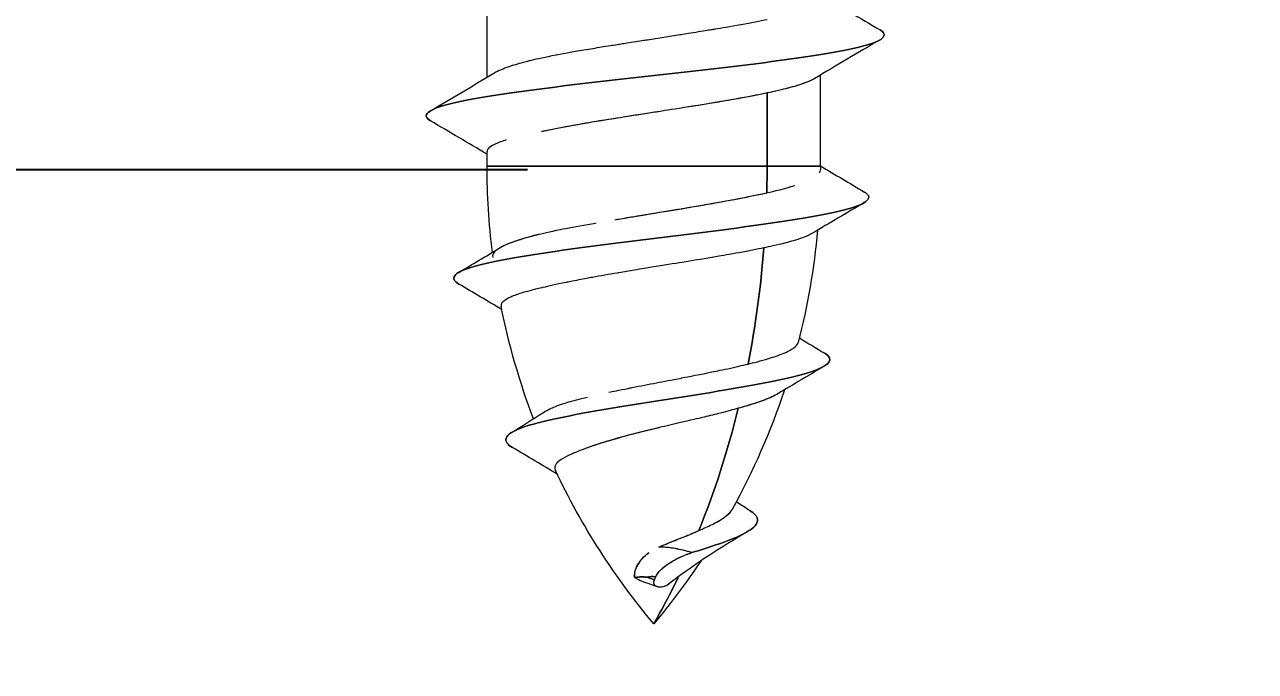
# Model space of a CAD drawing. Header units: inches. Extents: x 10 to 190, y 5 to 37.
# Drawn here: x 18.082 to 18.92, y 24.886 to 25.327 of the extents above; entities that cross this region are included whole.
import ezdxf
from ezdxf import colors
from ezdxf.entities.mleader import LeaderData, LeaderLine
from ezdxf.math import Vec2, Vec3

# ---------------------------------------------------------------- set-up
doc = ezdxf.new("R2010")
doc.units = ezdxf.units.IN
doc.header["$MEASUREMENT"] = 0
doc.styles.add('Tahoma', font='tahoma.ttf')

msp = doc.modelspace()

# ---------------------------------------------------------------- linework, layer by layer
at = {"color": 0, "linetype": 'Continuous', "lineweight": 0, "extrusion": (-1, 6.12323e-17, 0)}
for p, q in [((18.39672, 25.29081), (18.39672, 25.35004)), ((18.43303, 25.30385), (18.43303, 25.30385)), ((18.43303, 25.30385), (18.43303, 25.30385)), ((18.62372, 25.23022), (18.62372, 25.29225)), ((18.58741, 25.23022), (18.58741, 25.28002)), ((18.58741, 25.28002), (18.58741, 25.23022)), ((18.39672, 25.23022), (18.39672, 25.24021)), ((18.58741, 25.23022), (18.39672, 25.23022)), ((18.39672, 25.23022), (18.58741, 25.23022)), ((18.62372, 25.23022), (18.58741, 25.23022)), ((18.58741, 25.23022), (18.62372, 25.23022)), ((18.49749, 24.94998), (18.49758, 24.95))]:
    msp.add_line(p, q, dxfattribs=at)
msp.add_line((18.42434, 25.22775), (16.74141, 25.22775))
msp.add_circle((19.41802, 27.66838), 6.76088)
at = {"color": 0, "linetype": 'Continuous', "lineweight": 0, "extrusion": (0, 0, -1)}
for centre, start, end in [((-18.88185, 25.23022), 353.04606, 360), ((-18.13858, 25.23022), 185.16645, 194.34115), ((-18.88185, 25.23022), 339.21542, 348.63189), ((-18.13858, 25.23022), 198.31632, 208.83062), ((-18.88185, 25.23022), 320, 334.7015), ((-18.13858, 25.23022), 213.64842, 220)]:
    msp.add_arc(centre, 0.48513, start, end, dxfattribs=at)
at = {"color": 0, "linetype": 'Continuous', "lineweight": 0}
for centre, major_axis, ratio, start_param, end_param in [((18.25748, 25.23022), (0, 0.48513), 0.68008, -1.608287, -1.570796), ((18.25748, 25.23022), (0, 0.48513), 0.68008, -1.8525, -1.685841), ((18.25748, 25.23022), (0, 0.48513), 0.68008, -2.108099, -1.917872), ((18.78577, 25.02769), (-0.28831, -0.0799), 0.192451, -0.090168, -0.064586), ((18.25748, 25.23022), (0, 0.48513), 0.68008, -2.268928, -2.185218)]:
    msp.add_ellipse(centre, major_axis=major_axis, ratio=ratio, start_param=start_param, end_param=end_param, dxfattribs=at)
at = {"color": 0, "linetype": 'Continuous', "lineweight": 0, "extrusion": (0, 0, -1)}
for centre, major_axis, ratio, start_param, end_param in [((18.25748, 25.23022), (0, -0.48513), 0.68008, -1.570796, -1.533305), ((18.25748, 25.23022), (0, -0.48513), 0.68008, -1.455752, -1.289092), ((18.25748, 25.23022), (0, -0.48513), 0.68008, -1.22372, -1.033494), ((18.53794, 24.95311), (0.02735, 0.00874), 0.462402, -2.398417, -2.245876), ((18.57514, 24.94842), (0.07901, -0.00107), 0.035003, -2.950208, -2.890777), ((18.25748, 25.23022), (0, -0.48513), 0.68008, -0.956374, -0.872665), ((19.68875, 26.08612), (1.20548, 1.37483), 0.164648, -2.674024, -2.67129)]:
    msp.add_ellipse(centre, major_axis=major_axis, ratio=ratio, start_param=start_param, end_param=end_param, dxfattribs=at)
at = {"color": 0, "linetype": 'Continuous', "lineweight": 0}
for points in [[(18.62372, 25.34706), (18.63723, 25.339), (18.65078, 25.331), (18.66435, 25.32302)], [(18.66429, 25.31627), (18.64944, 25.30753), (18.6346, 25.29876), (18.61981, 25.28991)], [(18.35809, 25.26784), (18.37251, 25.27636), (18.38692, 25.2849), (18.40126, 25.29354)], [(18.48308, 25.26252), (18.48308, 25.26252), (18.48308, 25.26252), (18.48308, 25.26252)], [(18.48309, 25.26252), (18.48308, 25.26252), (18.48308, 25.26252), (18.48308, 25.26252)], [(18.39672, 25.2383), (18.3839, 25.24591), (18.37106, 25.25347), (18.35821, 25.26101)], [(18.62372, 25.23022), (18.62372, 25.22938), (18.62372, 25.22853), (18.62371, 25.22769)], [(18.62372, 25.2304), (18.63369, 25.22442), (18.64369, 25.21848), (18.65369, 25.21255)], [(18.62305, 25.22564), (18.62351, 25.22635), (18.62371, 25.22704), (18.62371, 25.22769)], [(18.58718, 25.21204), (18.5922, 25.21317), (18.59955, 25.21484), (18.60628, 25.21704)], [(18.65356, 25.20533), (18.64176, 25.19839), (18.62997, 25.19143), (18.61821, 25.18443)], [(18.37718, 25.15762), (18.38656, 25.16321), (18.39592, 25.16883), (18.40526, 25.1745)], [(18.40664, 25.13262), (18.39691, 25.1384), (18.38717, 25.14414), (18.37741, 25.14988)], [(18.60938, 25.11314), (18.61512, 25.10964), (18.62088, 25.10615), (18.62665, 25.10268)], [(18.62633, 25.09393), (18.6158, 25.0877), (18.60527, 25.08145), (18.59479, 25.07515)], [(18.41341, 25.04874), (18.42069, 25.05326), (18.42794, 25.05781), (18.43513, 25.06243)], [(18.44445, 25.02038), (18.43435, 25.02648), (18.42421, 25.03249), (18.41405, 25.03849)], [(18.56653, 25.0017), (18.56965, 24.99959), (18.5728, 24.99749), (18.57596, 24.99541)], [(18.57433, 24.98134), (18.55983, 24.97257), (18.54516, 24.96375), (18.53167, 24.9539)], [(18.51864, 24.95825), (18.51932, 24.95874), (18.52003, 24.95924), (18.52079, 24.95972)], [(18.52079, 24.95972), (18.52207, 24.96055), (18.52333, 24.96129), (18.52453, 24.96195)], [(18.52498, 24.9622), (18.52609, 24.96279), (18.52714, 24.9633), (18.52807, 24.96374)], [(18.52807, 24.96374), (18.53118, 24.9652), (18.534, 24.96623), (18.53619, 24.96691)], [(18.53166, 24.95389), (18.53037, 24.95295), (18.52883, 24.95184), (18.52707, 24.95055)], [(18.49706, 24.95033), (18.49706, 24.95019), (18.49707, 24.95005), (18.49707, 24.94992)], [(18.49862, 24.95014), (18.49803, 24.95007), (18.49752, 24.94998), (18.49707, 24.94992)], [(18.49707, 24.94992), (18.49831, 24.94929), (18.49963, 24.94864), (18.50105, 24.948)], [(18.51246, 24.94365), (18.50982, 24.94461), (18.50718, 24.94558), (18.50453, 24.94657)], [(18.51157, 24.9505), (18.50918, 24.95074), (18.50721, 24.95064), (18.50564, 24.95019)], [(18.50564, 24.95019), (18.5073, 24.94956), (18.50897, 24.94894), (18.51063, 24.94832)], [(18.51063, 24.94832), (18.50897, 24.94894), (18.5073, 24.94956), (18.50564, 24.95019)], [(18.51134, 24.94427), (18.51031, 24.94511), (18.50986, 24.94646), (18.51063, 24.94832)], [(18.51029, 24.94605), (18.51018, 24.94671), (18.51028, 24.94748), (18.51063, 24.94832)], [(18.51134, 24.94427), (18.51075, 24.94475), (18.5104, 24.94537), (18.51029, 24.94605)], [(18.51063, 24.94832), (18.51093, 24.94902), (18.51124, 24.94975), (18.51157, 24.9505)], [(18.51355, 24.94339), (18.51258, 24.94352), (18.51184, 24.94386), (18.51134, 24.94427)], [(18.51643, 24.94361), (18.51525, 24.9433), (18.51427, 24.94329), (18.51355, 24.94339)], [(18.51952, 24.94475), (18.51855, 24.94427), (18.51752, 24.94389), (18.51643, 24.94361)], [(18.52707, 24.95055), (18.52454, 24.94871), (18.52194, 24.94676), (18.51952, 24.94475)], [(18.52707, 24.95055), (18.52418, 24.94844), (18.52164, 24.9465), (18.51952, 24.94475)]]:
    msp.add_open_spline(points, degree=3, dxfattribs=at)
for points, knots in [([(18.40126, 25.29354), (18.40232, 25.29422), (18.40331, 25.29466), (18.40374, 25.29487), (18.40582, 25.29589), (18.40883, 25.29715), (18.41346, 25.29866), (18.4173, 25.29991), (18.4208, 25.30087), (18.42332, 25.30153), (18.42488, 25.30194), (18.42608, 25.30224), (18.42683, 25.30242), (18.43098, 25.30343), (18.43639, 25.30462), (18.44351, 25.30599), (18.44414, 25.30611), (18.4499, 25.30725), (18.46268, 25.30941), (18.4668, 25.3101), (18.47079, 25.31076), (18.4746, 25.31138), (18.47654, 25.3117), (18.47857, 25.31202), (18.4807, 25.31237), (18.48137, 25.31248), (18.48199, 25.31258), (18.48256, 25.31267), (18.48473, 25.31301), (18.48617, 25.31324), (18.48687, 25.31335), (18.48909, 25.31371), (18.49222, 25.3142), (18.49627, 25.31483), (18.50084, 25.31554), (18.50404, 25.31604), (18.50584, 25.31631), (18.51338, 25.31748), (18.52084, 25.31864), (18.52805, 25.31978), (18.53025, 25.32013), (18.53392, 25.32071), (18.53895, 25.32153), (18.54365, 25.32229), (18.54719, 25.32287), (18.54964, 25.32328), (18.55036, 25.3234), (18.55125, 25.32355), (18.55229, 25.32372), (18.55611, 25.32436), (18.56209, 25.32536), (18.56961, 25.32673), (18.57665, 25.32801), (18.58253, 25.32916), (18.58741, 25.3302)], [0.3421887, 0.3421887, 0.3421887, 0.3421887, 0.375, 0.375, 0.375, 0.4375, 0.4375, 0.4375, 0.4759842, 0.4759842, 0.4759842, 0.5, 0.5, 0.5, 0.5625, 0.5625, 0.5625, 0.625, 0.625, 0.625, 0.6607143, 0.6607143, 0.6607143, 0.6785714, 0.6785714, 0.6785714, 0.6822968, 0.6822968, 0.6822968, 0.6964286, 0.6964286, 0.6964286, 0.7232143, 0.7232143, 0.7232143, 0.75, 0.75, 0.75, 0.8125, 0.8125, 0.8125, 0.84375, 0.84375, 0.84375, 0.875, 0.875, 0.875, 0.8883651, 0.8883651, 0.8883651, 0.9375, 0.9375, 0.9375, 1, 1, 1, 1]), ([(18.35821, 25.26101), (18.35569, 25.26249), (18.35474, 25.26396), (18.35725, 25.26912), (18.3695, 25.27281), (18.41074, 25.28018), (18.4402, 25.28387), (18.50373, 25.29124), (18.53799, 25.29492), (18.59883, 25.30229), (18.62526, 25.30598), (18.66034, 25.31335), (18.66891, 25.31704), (18.66652, 25.32149), (18.66565, 25.32225), (18.66435, 25.32302)], [0.10764897, 0.10764897, 0.10764897, 0.10764897, 0.10915389, 0.10915389, 0.11291274, 0.11291274, 0.11667158, 0.11667158, 0.12043042, 0.12043042, 0.12418927, 0.12418927, 0.12794811, 0.12794811, 0.12872891, 0.12872891, 0.12872891, 0.12872891]), ([(18.66435, 25.32302), (18.66565, 25.32225), (18.66652, 25.32149), (18.66891, 25.31704), (18.66034, 25.31335), (18.62526, 25.30598), (18.59883, 25.30229), (18.53799, 25.29492), (18.50373, 25.29124), (18.4402, 25.28387), (18.41074, 25.28018), (18.3695, 25.27281), (18.35725, 25.26912), (18.35474, 25.26396), (18.35569, 25.26249), (18.35821, 25.26101)], [-0.12872891, -0.12872891, -0.12872891, -0.12872891, -0.12794811, -0.12794811, -0.12418927, -0.12418927, -0.12043042, -0.12043042, -0.11667158, -0.11667158, -0.11291274, -0.11291274, -0.10915389, -0.10915389, -0.10764897, -0.10764897, -0.10764897, -0.10764897]), ([(18.62015, 25.29012), (18.61827, 25.28892), (18.61566, 25.28777), (18.61251, 25.28663), (18.60941, 25.28551), (18.60553, 25.28435), (18.60166, 25.28334), (18.59778, 25.28233), (18.59287, 25.28117), (18.58741, 25.28002)], [0.8117206, 0.8117206, 0.8117206, 0.8117206, 0.875, 0.875, 0.875, 0.9375, 0.9375, 0.9375, 1, 1, 1, 1]), ([(18.61981, 25.28991), (18.61847, 25.28911), (18.61649, 25.28812), (18.61337, 25.28695), (18.61094, 25.28603), (18.60842, 25.28524), (18.60607, 25.28455), (18.60471, 25.28416), (18.6034, 25.2838), (18.60219, 25.28348), (18.60147, 25.28329), (18.59933, 25.28271), (18.59519, 25.28175), (18.59231, 25.28107), (18.58966, 25.2805), (18.58741, 25.28002)], [0.8242341, 0.8242341, 0.8242341, 0.8242341, 0.875, 0.875, 0.875, 0.9146028, 0.9146028, 0.9146028, 0.9375, 0.9375, 0.9375, 0.96875, 0.96875, 0.96875, 1, 1, 1, 1]), ([(18.58741, 25.28002), (18.58264, 25.27901), (18.57727, 25.27793), (18.56887, 25.2764), (18.56047, 25.27486), (18.55394, 25.27377), (18.55194, 25.27344), (18.54995, 25.2731), (18.54346, 25.27203), (18.53422, 25.27057), (18.52497, 25.2691), (18.51799, 25.26802), (18.51457, 25.26749), (18.51116, 25.26696), (18.50416, 25.26587), (18.49417, 25.26429), (18.48419, 25.26271), (18.47754, 25.26163), (18.47307, 25.26089), (18.4686, 25.26016), (18.46202, 25.25906), (18.45314, 25.25744), (18.44426, 25.25582), (18.43889, 25.25474), (18.43465, 25.25387), (18.43436, 25.25381), (18.43407, 25.25375), (18.43378, 25.25369)], [0, 0, 0, 0, 0.0625, 0.0625, 0.0625, 0.125, 0.125, 0.125, 0.1875, 0.1875, 0.1875, 0.25, 0.25, 0.25, 0.3125, 0.3125, 0.3125, 0.375, 0.375, 0.375, 0.4375, 0.4375, 0.4375, 0.5, 0.5, 0.5, 0.5042141, 0.5042141, 0.5042141, 0.5042141]), ([(18.58741, 25.28002), (18.58274, 25.27904), (18.57729, 25.27796), (18.57096, 25.27678), (18.56095, 25.27492), (18.55433, 25.27384), (18.55242, 25.27352), (18.55029, 25.27316), (18.54387, 25.27209), (18.53252, 25.2703)], [0, 0, 0, 0, 0.0625, 0.0625, 0.0625, 0.125, 0.125, 0.125, 0.1874488, 0.1874488, 0.1874488, 0.1874488]), ([(18.51337, 25.2673), (18.51285, 25.26722), (18.51233, 25.26714), (18.51181, 25.26706), (18.50884, 25.2666), (18.50538, 25.26605), (18.50144, 25.26544), (18.49795, 25.26489), (18.49448, 25.26434), (18.49106, 25.26379), (18.48901, 25.26347), (18.48616, 25.26302), (18.48256, 25.26244), (18.48202, 25.26235), (18.48146, 25.26226), (18.48088, 25.26217), (18.47741, 25.26161), (18.47411, 25.26107), (18.471, 25.26055), (18.4681, 25.26006), (18.46147, 25.25897), (18.45218, 25.25727), (18.44456, 25.25587), (18.43915, 25.25479), (18.4354, 25.25402), (18.43528, 25.254), (18.43516, 25.25397), (18.43504, 25.25395)], [0.244908, 0.244908, 0.244908, 0.244908, 0.25, 0.25, 0.25, 0.28125, 0.28125, 0.28125, 0.3125, 0.3125, 0.3125, 0.3396513, 0.3396513, 0.3396513, 0.34375, 0.34375, 0.34375, 0.375, 0.375, 0.375, 0.4375, 0.4375, 0.4375, 0.5, 0.5, 0.5, 0.5013727, 0.5013727, 0.5013727, 0.5013727]), ([(18.40973, 25.24801), (18.40735, 25.24729), (18.40436, 25.2463), (18.40175, 25.24504), (18.39975, 25.24407), (18.39829, 25.24308), (18.39748, 25.24207), (18.39734, 25.24189), (18.39717, 25.24166), (18.39702, 25.24138), (18.39685, 25.24106), (18.39671, 25.24067), (18.39672, 25.24021)], [0.625, 0.625, 0.625, 0.625, 0.6875, 0.6875, 0.6875, 0.75, 0.75, 0.75, 0.7712902, 0.7712902, 0.7712902, 0.7952598, 0.7952598, 0.7952598, 0.7952598]), ([(18.37741, 25.14988), (18.37458, 25.15154), (18.37346, 25.15321), (18.37593, 25.15856), (18.38686, 25.16224), (18.42387, 25.16962), (18.45039, 25.1733), (18.50779, 25.18067), (18.53888, 25.18436), (18.5943, 25.19173), (18.61849, 25.19541), (18.6506, 25.20278), (18.65844, 25.20647), (18.65595, 25.21095), (18.65504, 25.21175), (18.65369, 25.21255)], [0.06986645, 0.06986645, 0.06986645, 0.06986645, 0.07156545, 0.07156545, 0.07532429, 0.07532429, 0.07908314, 0.07908314, 0.08284198, 0.08284198, 0.08660083, 0.08660083, 0.09035967, 0.09035967, 0.0911743, 0.0911743, 0.0911743, 0.0911743]), ([(18.65369, 25.21255), (18.65504, 25.21175), (18.65595, 25.21095), (18.65844, 25.20647), (18.6506, 25.20278), (18.61849, 25.19541), (18.5943, 25.19173), (18.53888, 25.18436), (18.50779, 25.18067), (18.45039, 25.1733), (18.42387, 25.16962), (18.38686, 25.16224), (18.37593, 25.15856), (18.37346, 25.15321), (18.37458, 25.15154), (18.37741, 25.14988)], [-0.0911743, -0.0911743, -0.0911743, -0.0911743, -0.09035967, -0.09035967, -0.08660083, -0.08660083, -0.08284198, -0.08284198, -0.07908314, -0.07908314, -0.07532429, -0.07532429, -0.07156545, -0.07156545, -0.06986645, -0.06986645, -0.06986645, -0.06986645]), ([(18.48362, 25.19368), (18.48425, 25.19378), (18.4849, 25.19389), (18.48557, 25.19401), (18.4916, 25.19502), (18.4989, 25.19623), (18.50742, 25.19762), (18.51487, 25.19884), (18.52216, 25.20004), (18.52915, 25.20121), (18.52926, 25.20123), (18.53667, 25.20244), (18.5502, 25.20483), (18.55115, 25.205), (18.55264, 25.20526), (18.55462, 25.20562), (18.55817, 25.20625), (18.56335, 25.20719), (18.56974, 25.20842), (18.57665, 25.20976), (18.58241, 25.21096), (18.58718, 25.21204)], [0.6982106, 0.6982106, 0.6982106, 0.6982106, 0.7033583, 0.7033583, 0.7033583, 0.75, 0.75, 0.75, 0.8125, 0.8125, 0.8125, 0.875, 0.875, 0.875, 0.8973932, 0.8973932, 0.8973932, 0.9375, 0.9375, 0.9375, 1, 1, 1, 1]), ([(18.48485, 25.19388), (18.48882, 25.19456), (18.49255, 25.19518), (18.49611, 25.19577), (18.50352, 25.19699), (18.5119, 25.19835), (18.52076, 25.19981), (18.53163, 25.20161), (18.54181, 25.20335), (18.55045, 25.20488), (18.55237, 25.20522), (18.55422, 25.20555), (18.55634, 25.20593), (18.56425, 25.20736), (18.57177, 25.20878), (18.57837, 25.21014), (18.58151, 25.21079), (18.58444, 25.21142), (18.58718, 25.21204)], [0.6798564, 0.6798564, 0.6798564, 0.6798564, 0.7142857, 0.7142857, 0.7142857, 0.7857143, 0.7857143, 0.7857143, 0.8733901, 0.8733901, 0.8733901, 0.8928571, 0.8928571, 0.8928571, 0.9654359, 0.9654359, 0.9654359, 1, 1, 1, 1]), ([(18.40526, 25.1745), (18.40602, 25.17497), (18.40679, 25.17537), (18.40745, 25.1757), (18.40967, 25.17682), (18.41272, 25.1781), (18.41698, 25.17953), (18.41701, 25.17955), (18.41844, 25.18006), (18.42183, 25.18107), (18.42377, 25.18165), (18.42549, 25.18213), (18.4269, 25.18251), (18.42829, 25.18289), (18.42938, 25.18317), (18.43011, 25.18335), (18.4341, 25.18436), (18.4394, 25.18558), (18.44648, 25.187), (18.45146, 25.18799), (18.45766, 25.18916), (18.46525, 25.19051), (18.46666, 25.19075), (18.46855, 25.19109), (18.47094, 25.1915)], [0.3500353, 0.3500353, 0.3500353, 0.3500353, 0.375, 0.375, 0.375, 0.4375, 0.4375, 0.4375, 0.4625, 0.4625, 0.4625, 0.4813675, 0.4813675, 0.4813675, 0.5, 0.5, 0.5, 0.5625, 0.5625, 0.5625, 0.625, 0.625, 0.625, 0.6559796, 0.6559796, 0.6559796, 0.6559796]), ([(18.40076, 25.16801), (18.40076, 25.16802), (18.40075, 25.16802), (18.40075, 25.16802), (18.40033, 25.16961), (18.401, 25.17121), (18.40298, 25.17289), (18.40407, 25.1738), (18.40557, 25.17474), (18.40725, 25.1756), (18.40963, 25.17682), (18.41276, 25.1781), (18.41642, 25.17935), (18.41825, 25.17997), (18.42022, 25.18061), (18.42329, 25.1815), (18.42636, 25.18239), (18.4288, 25.18302), (18.43055, 25.18346), (18.43089, 25.18355), (18.43125, 25.18364), (18.43163, 25.18373)], [0.2498258, 0.2498258, 0.2498258, 0.2498258, 0.25, 0.25, 0.25, 0.3308546, 0.3308546, 0.3308546, 0.375, 0.375, 0.375, 0.4375, 0.4375, 0.4375, 0.46875, 0.46875, 0.46875, 0.5, 0.5, 0.5, 0.5062439, 0.5062439, 0.5062439, 0.5062439]), ([(18.61821, 25.18443), (18.61681, 25.1836), (18.61472, 25.18257), (18.6114, 25.18136), (18.60942, 25.18064), (18.60734, 25.17998), (18.60524, 25.17936), (18.60349, 25.17885), (18.60174, 25.17838), (18.60004, 25.17794), (18.59394, 25.17636), (18.58855, 25.17523), (18.58523, 25.17453)], [0.8198428, 0.8198428, 0.8198428, 0.8198428, 0.875, 0.875, 0.875, 0.9090879, 0.9090879, 0.9090879, 0.9375, 0.9375, 0.9375, 1, 1, 1, 1]), ([(18.58523, 25.17453), (18.58058, 25.17356), (18.57502, 25.17246), (18.56842, 25.17124), (18.56186, 25.17003), (18.55668, 25.16913), (18.55332, 25.16856), (18.55165, 25.16827), (18.55042, 25.16806), (18.54966, 25.16793), (18.5429, 25.1668), (18.53613, 25.16569), (18.52949, 25.16463), (18.52413, 25.16376), (18.51716, 25.16264), (18.5087, 25.16127), (18.50603, 25.16083), (18.50206, 25.16018), (18.49687, 25.15933), (18.49352, 25.15877), (18.49005, 25.15819), (18.48647, 25.15759), (18.48607, 25.15752), (18.48567, 25.15745), (18.48526, 25.15739), (18.4796, 25.15643), (18.47394, 25.15544), (18.46841, 25.15443), (18.46604, 25.15399), (18.46291, 25.15341), (18.45918, 25.15268), (18.45492, 25.15186), (18.45209, 25.15127), (18.45046, 25.15094), (18.44359, 25.14951), (18.43853, 25.14836), (18.43477, 25.14749), (18.43371, 25.14724), (18.43228, 25.14691), (18.43059, 25.1465), (18.42953, 25.14625), (18.42837, 25.14596), (18.42713, 25.14564), (18.42712, 25.14564), (18.42521, 25.14518), (18.42206, 25.14427), (18.41774, 25.14302), (18.41486, 25.14194), (18.41283, 25.14104), (18.41112, 25.14028), (18.40892, 25.13918), (18.40749, 25.13774), (18.407, 25.13725), (18.40663, 25.13674), (18.40641, 25.13621), (18.40619, 25.13569), (18.40612, 25.13515), (18.40624, 25.1346)], [0, 0, 0, 0, 0.0625, 0.0625, 0.0625, 0.1042978, 0.1042978, 0.1042978, 0.125, 0.125, 0.125, 0.1875, 0.1875, 0.1875, 0.25, 0.25, 0.25, 0.2857143, 0.2857143, 0.2857143, 0.3178157, 0.3178157, 0.3178157, 0.3214286, 0.3214286, 0.3214286, 0.375, 0.375, 0.375, 0.40625, 0.40625, 0.40625, 0.4375, 0.4375, 0.4375, 0.5, 0.5, 0.5, 0.5219897, 0.5219897, 0.5219897, 0.5357143, 0.5357143, 0.5357143, 0.5625, 0.5625, 0.5625, 0.625, 0.625, 0.625, 0.6875, 0.6875, 0.6875, 0.7176111, 0.7176111, 0.7176111, 0.7471729, 0.7471729, 0.7471729, 0.7471729]), ([(18.41405, 25.03849), (18.41236, 25.03949), (18.41111, 25.04049), (18.40685, 25.04611), (18.41369, 25.05074), (18.44553, 25.05905), (18.46609, 25.06273), (18.51098, 25.07011), (18.53553, 25.07379), (18.57968, 25.08116), (18.59916, 25.08485), (18.62517, 25.09222), (18.63162, 25.0959), (18.62947, 25.10062), (18.62837, 25.10165), (18.62665, 25.10268)], [0.03199958, 0.03199958, 0.03199958, 0.03199958, 0.03301887, 0.03301887, 0.03773585, 0.03773585, 0.04149469, 0.04149469, 0.04525354, 0.04525354, 0.04901238, 0.04901238, 0.05277123, 0.05277123, 0.05382314, 0.05382314, 0.05382314, 0.05382314]), ([(18.62665, 25.10268), (18.62837, 25.10165), (18.62947, 25.10062), (18.63162, 25.0959), (18.62517, 25.09222), (18.59916, 25.08485), (18.57968, 25.08116), (18.53553, 25.07379), (18.51098, 25.07011), (18.46609, 25.06273), (18.44553, 25.05905), (18.41369, 25.05074), (18.40685, 25.04611), (18.41111, 25.04049), (18.41236, 25.03949), (18.41405, 25.03849)], [-0.05382314, -0.05382314, -0.05382314, -0.05382314, -0.05277123, -0.05277123, -0.04901238, -0.04901238, -0.04525354, -0.04525354, -0.04149469, -0.04149469, -0.03773585, -0.03773585, -0.03301887, -0.03301887, -0.03199958, -0.03199958, -0.03199958, -0.03199958]), ([(18.5744, 25.09536), (18.57816, 25.09627), (18.58307, 25.09752), (18.58827, 25.09909), (18.59013, 25.09965), (18.59193, 25.10023), (18.59365, 25.10082), (18.59549, 25.10146), (18.59724, 25.10211), (18.59885, 25.10278), (18.60232, 25.10423), (18.60438, 25.10545), (18.60569, 25.10643), (18.60694, 25.10736), (18.60822, 25.10857), (18.6086, 25.11006)], [0, 0, 0, 0, 0.0625, 0.0625, 0.0625, 0.0926505, 0.0926505, 0.0926505, 0.125, 0.125, 0.125, 0.1875, 0.1875, 0.1875, 0.2493517, 0.2493517, 0.2493517, 0.2493517]), ([(18.47965, 25.07613), (18.48215, 25.07666), (18.48643, 25.07755), (18.49274, 25.07882), (18.49366, 25.079), (18.49462, 25.07919), (18.49562, 25.07939), (18.50105, 25.08047), (18.50661, 25.08154), (18.51219, 25.08261), (18.5166, 25.08345), (18.52224, 25.08453), (18.52901, 25.08584), (18.52951, 25.08594), (18.53513, 25.087), (18.54526, 25.08904), (18.54602, 25.08919), (18.5472, 25.08943), (18.54877, 25.08975), (18.55155, 25.09031), (18.55559, 25.09114), (18.56062, 25.09222), (18.56607, 25.09339), (18.57062, 25.09444), (18.5744, 25.09536)], [0.625, 0.625, 0.625, 0.625, 0.6795775, 0.6795775, 0.6795775, 0.6875, 0.6875, 0.6875, 0.75, 0.75, 0.75, 0.8125, 0.8125, 0.8125, 0.875, 0.875, 0.875, 0.8975538, 0.8975538, 0.8975538, 0.9375, 0.9375, 0.9375, 1, 1, 1, 1]), ([(18.43513, 25.06243), (18.4374, 25.06389), (18.43993, 25.06508), (18.4421, 25.06599), (18.44377, 25.06669), (18.44557, 25.06737), (18.44747, 25.06802), (18.44904, 25.06855), (18.45066, 25.06906), (18.45233, 25.06956), (18.45529, 25.07044), (18.45938, 25.07155), (18.46508, 25.0729), (18.46509, 25.0729), (18.46509, 25.07291), (18.4651, 25.07291)], [0.378452, 0.378452, 0.378452, 0.378452, 0.4375, 0.4375, 0.4375, 0.471804, 0.471804, 0.471804, 0.5, 0.5, 0.5, 0.5625, 0.5625, 0.5625, 0.5625726, 0.5625726, 0.5625726, 0.5625726]), ([(18.59505, 25.07531), (18.59376, 25.07451), (18.59224, 25.07371), (18.59036, 25.07286), (18.5871, 25.07137), (18.58286, 25.06981), (18.57828, 25.06834), (18.57487, 25.06724), (18.57131, 25.0662), (18.56773, 25.0652)], [0.8336456, 0.8336456, 0.8336456, 0.8336456, 0.875, 0.875, 0.875, 0.9467142, 0.9467142, 0.9467142, 1, 1, 1, 1]), ([(18.59479, 25.07515), (18.5937, 25.07449), (18.59236, 25.07378), (18.59071, 25.07302), (18.58903, 25.07224), (18.58727, 25.07151), (18.58552, 25.07085), (18.5839, 25.07023), (18.58229, 25.06966), (18.58075, 25.06914), (18.5759, 25.06751), (18.57131, 25.0662), (18.56773, 25.0652)], [0.8425392, 0.8425392, 0.8425392, 0.8425392, 0.875, 0.875, 0.875, 0.9075007, 0.9075007, 0.9075007, 0.9375, 0.9375, 0.9375, 1, 1, 1, 1]), ([(18.56773, 25.0652), (18.56429, 25.06424), (18.56029, 25.06318), (18.55568, 25.062), (18.55203, 25.06107), (18.54828, 25.06015), (18.54447, 25.05923), (18.54381, 25.05907), (18.54316, 25.05891), (18.5425, 25.05876), (18.54037, 25.05824), (18.53806, 25.0577), (18.53557, 25.05712), (18.53416, 25.05678), (18.53179, 25.05623), (18.52846, 25.05545), (18.52351, 25.05429), (18.51872, 25.05317), (18.51417, 25.05209), (18.51091, 25.05131), (18.50607, 25.05015), (18.49993, 25.04861), (18.49828, 25.04819), (18.49663, 25.04777), (18.495, 25.04735), (18.49436, 25.04719), (18.49371, 25.04702), (18.49307, 25.04685), (18.49125, 25.04638), (18.48901, 25.04579), (18.48641, 25.04507), (18.48368, 25.04431), (18.4793, 25.04308), (18.47397, 25.04137), (18.46883, 25.03972), (18.46543, 25.03847), (18.46317, 25.03762), (18.46091, 25.03677), (18.45885, 25.03596), (18.45701, 25.0352), (18.45604, 25.0348), (18.45513, 25.03441), (18.45427, 25.03403), (18.45205, 25.03305), (18.4497, 25.03193), (18.44766, 25.03067), (18.447, 25.03026), (18.44617, 25.02972), (18.44535, 25.02903), (18.44437, 25.02821), (18.44396, 25.02766), (18.44376, 25.02739), (18.4429, 25.02622), (18.44266, 25.02509), (18.44288, 25.024), (18.44294, 25.02369), (18.44304, 25.02333), (18.44325, 25.02291)], [0, 0, 0, 0, 0.0625, 0.0625, 0.0625, 0.1158571, 0.1158571, 0.1158571, 0.125, 0.125, 0.125, 0.15625, 0.15625, 0.15625, 0.1875, 0.1875, 0.1875, 0.25, 0.25, 0.25, 0.3125, 0.3125, 0.3125, 0.3348726, 0.3348726, 0.3348726, 0.34375, 0.34375, 0.34375, 0.375, 0.375, 0.375, 0.4375, 0.4375, 0.4375, 0.5, 0.5, 0.5, 0.5409445, 0.5409445, 0.5409445, 0.5625, 0.5625, 0.5625, 0.625, 0.625, 0.625, 0.65625, 0.65625, 0.65625, 0.6875, 0.6875, 0.6875, 0.75, 0.75, 0.75, 0.7709624, 0.7709624, 0.7709624, 0.7709624]), ([(18.51417, 25.05209), (18.50671, 25.05031), (18.4993, 25.04847), (18.49228, 25.0466), (18.48315, 25.04416), (18.47467, 25.04167), (18.46741, 25.03915), (18.46595, 25.03864), (18.46453, 25.03813), (18.46317, 25.03762)], [0.25, 0.25, 0.25, 0.25, 0.3476611, 0.3476611, 0.3476611, 0.4744341, 0.4744341, 0.4744341, 0.5, 0.5, 0.5, 0.5]), ([(18.44648, 25.02989), (18.44487, 25.02875), (18.44376, 25.02762), (18.44321, 25.02647), (18.44282, 25.02566), (18.44271, 25.02484), (18.44288, 25.024), (18.44295, 25.02364), (18.44307, 25.02327), (18.44325, 25.02291)], [0.6397109, 0.6397109, 0.6397109, 0.6397109, 0.7045485, 0.7045485, 0.7045485, 0.75, 0.75, 0.75, 0.7695749, 0.7695749, 0.7695749, 0.7695749]), ([(18.53619, 24.96691), (18.54183, 24.96864), (18.54735, 24.97038), (18.56611, 24.97674), (18.57665, 24.98136), (18.58203, 24.98913), (18.58075, 24.99227), (18.57596, 24.99541)], [0.007664053, 0.007664053, 0.007664053, 0.007664053, 0.009433962, 0.009433962, 0.014150943, 0.014150943, 0.017355545, 0.017355545, 0.017355545, 0.017355545]), ([(18.57596, 24.99541), (18.58075, 24.99227), (18.58203, 24.98913), (18.57665, 24.98136), (18.56611, 24.97674), (18.54735, 24.97038), (18.54183, 24.96864), (18.53619, 24.96691)], [-0.017355545, -0.017355545, -0.017355545, -0.017355545, -0.014150943, -0.014150943, -0.009433962, -0.009433962, -0.007664053, -0.007664053, -0.007664053, -0.007664053]), ([(18.54092, 24.98192), (18.54402, 24.98326), (18.54717, 24.98467), (18.54995, 24.98606), (18.55273, 24.98745), (18.55516, 24.98882), (18.55705, 24.99007), (18.55938, 24.99161), (18.5612, 24.9931), (18.56255, 24.99476), (18.56295, 24.99526), (18.5633, 24.99577), (18.56359, 24.99628)], [0, 0, 0, 0, 0.0625, 0.0625, 0.0625, 0.125, 0.125, 0.125, 0.201483, 0.201483, 0.201483, 0.2244007, 0.2244007, 0.2244007, 0.2244007]), ([(18.55016, 24.98617), (18.55016, 24.98617), (18.55016, 24.98617), (18.55017, 24.98617), (18.55223, 24.9872), (18.55483, 24.98857), (18.55738, 24.99029), (18.55859, 24.99111), (18.56051, 24.99244), (18.56216, 24.9943), (18.56249, 24.99467), (18.56285, 24.99512), (18.56319, 24.99562), (18.56336, 24.99588), (18.56352, 24.99615), (18.56368, 24.99644)], [0.0624808, 0.0624808, 0.0624808, 0.0624808, 0.0625, 0.0625, 0.0625, 0.125, 0.125, 0.125, 0.1875, 0.1875, 0.1875, 0.2133977, 0.2133977, 0.2133977, 0.2266291, 0.2266291, 0.2266291, 0.2266291]), ([(18.51378, 24.97069), (18.51697, 24.97206), (18.52022, 24.97341), (18.52345, 24.97474), (18.52675, 24.97608), (18.53004, 24.97741), (18.53322, 24.9787), (18.53588, 24.97979), (18.53847, 24.98086), (18.54092, 24.98192)], [0, 0, 0, 0, 0.348333, 0.348333, 0.348333, 0.703031, 0.703031, 0.703031, 1, 1, 1, 1]), ([(18.51378, 24.97069), (18.51861, 24.97277), (18.52341, 24.9747), (18.52774, 24.97645), (18.52957, 24.9772), (18.53419, 24.97902), (18.54092, 24.98192)], [0, 0, 0, 0, 0.5, 0.5, 0.5, 1, 1, 1, 1]), ([(18.53619, 24.96691), (18.53206, 24.96812), (18.52823, 24.96903), (18.52472, 24.96965), (18.52072, 24.97036), (18.51704, 24.97071), (18.51378, 24.97069)], [0, 0, 0, 0, 0.0003495689, 0.0003495689, 0.0003495689, 0.0006991378, 0.0006991378, 0.0006991378, 0.0006991378]), ([(18.53619, 24.96691), (18.53293, 24.96786), (18.52961, 24.96871), (18.5245, 24.96971), (18.52275, 24.97), (18.51921, 24.97045), (18.51742, 24.9706), (18.51499, 24.97068), (18.51439, 24.97069), (18.51378, 24.97069)], [0.005519479, 0.005519479, 0.005519479, 0.005519479, 0.005783456, 0.005783456, 0.0059186472, 0.0059186472, 0.0060538385, 0.0060538385, 0.006098043, 0.006098043, 0.006098043, 0.006098043]), ([(18.49707, 24.94992), (18.49698, 24.95212), (18.49735, 24.95427), (18.49814, 24.95628), (18.49907, 24.95865), (18.50056, 24.96092), (18.50249, 24.96298), (18.50373, 24.9643), (18.50517, 24.96556), (18.50677, 24.96672)], [0.000043446, 0.000043446, 0.000043446, 0.000043446, 0.000260625, 0.000260625, 0.000260625, 0.0005178201, 0.0005178201, 0.0005178201, 0.0006820747, 0.0006820747, 0.0006820747, 0.0006820747]), ([(18.50144, 24.96179), (18.50082, 24.96104), (18.50028, 24.96029), (18.4998, 24.95953), (18.49915, 24.9585), (18.49861, 24.95747), (18.4982, 24.95645), (18.49816, 24.95635), (18.49813, 24.95625), (18.49809, 24.95616)], [0.000432473, 0.000432473, 0.000432473, 0.000432473, 0.000518868, 0.000518868, 0.000518868, 0.0006375771, 0.0006375771, 0.0006375771, 0.0006487095, 0.0006487095, 0.0006487095, 0.0006487095]), ([(18.50677, 24.96672), (18.5061, 24.96624), (18.50545, 24.96573), (18.50483, 24.9652), (18.50382, 24.96435), (18.50287, 24.96343), (18.502, 24.96245), (18.50181, 24.96223), (18.50163, 24.96201), (18.50144, 24.96179)], [0.0002162365, 0.0002162365, 0.0002162365, 0.0002162365, 0.0002888449, 0.0002888449, 0.0002888449, 0.0004065017, 0.0004065017, 0.0004065017, 0.000432473, 0.000432473, 0.000432473, 0.000432473]), ([(18.51157, 24.9505), (18.51219, 24.95191), (18.51329, 24.95349), (18.51506, 24.95523), (18.51659, 24.95674), (18.51849, 24.95823), (18.52079, 24.95972), (18.52309, 24.96123), (18.52556, 24.96256), (18.52807, 24.96374), (18.53097, 24.9651), (18.53375, 24.96616), (18.53619, 24.96691)], [0, 0, 0, 0, 0.0002243525, 0.0002243525, 0.0002243525, 0.000448705, 0.000448705, 0.000448705, 0.0006730576, 0.0006730576, 0.0006730576, 0.0008974101, 0.0008974101, 0.0008974101, 0.0008974101]), ([(18.49707, 24.95154), (18.49706, 24.95143), (18.49706, 24.95133), (18.49705, 24.95123), (18.49705, 24.95105), (18.49705, 24.95089), (18.49705, 24.95073)], [0.00081088685, 0.00081088685, 0.00081088685, 0.00081088685, 0.0008204939, 0.0008204939, 0.0008204939, 0.00083791641, 0.00083791641, 0.00083791641, 0.00083791641]), ([(18.51157, 24.9505), (18.51169, 24.95077), (18.51182, 24.95104), (18.51198, 24.95133), (18.51262, 24.95248), (18.5136, 24.95379), (18.51506, 24.95523)], [0, 0, 0, 0, 0.0000448764, 0.0000448764, 0.0000448764, 0.0002243525, 0.0002243525, 0.0002243525, 0.0002243525]), ([(18.49705, 24.95073), (18.49705, 24.95063), (18.49705, 24.95056), (18.49705, 24.95053), (18.49705, 24.95052), (18.49705, 24.95045), (18.49706, 24.95033)], [0.00083791641, 0.00083791641, 0.00083791641, 0.00083791641, 0.0008446738, 0.0008446738, 0.0008446738, 0.00085143119, 0.00085143119, 0.00085143119, 0.00085143119]), ([(18.49707, 24.94992), (18.49716, 24.94993), (18.49724, 24.94994), (18.49729, 24.94995), (18.49734, 24.94995), (18.49737, 24.94996), (18.49739, 24.94996), (18.4974, 24.94997), (18.4974, 24.94997), (18.49741, 24.94997), (18.49742, 24.94997), (18.49745, 24.94997), (18.49749, 24.94998)], [0.0013823797, 0.0013823797, 0.0013823797, 0.0013823797, 0.00139352685, 0.00139352685, 0.00139352685, 0.00140337514, 0.00140337514, 0.00140337514, 0.00140829928, 0.00140829928, 0.00140829928, 0.00141322343, 0.00141322343, 0.00141322343, 0.00141322343]), ([(18.49862, 24.95014), (18.49873, 24.95016), (18.49885, 24.95017), (18.49898, 24.95018), (18.49931, 24.95022), (18.49967, 24.95025), (18.50006, 24.95028), (18.50024, 24.95029), (18.50044, 24.9503), (18.50064, 24.95031)], [0.00148107964, 0.00148107964, 0.00148107964, 0.00148107964, 0.00150100428, 0.00150100428, 0.00150100428, 0.00155410833, 0.00155410833, 0.00155410833, 0.00157977959, 0.00157977959, 0.00157977959, 0.00157977959]), ([(18.50064, 24.95031), (18.50033, 24.9503), (18.50003, 24.95028), (18.49975, 24.95026), (18.49934, 24.95022), (18.49896, 24.95018), (18.49862, 24.95014)], [0.00018679759, 0.00018679759, 0.00018679759, 0.00018679759, 0.00022541728, 0.00022541728, 0.00022541728, 0.00028288431, 0.00028288431, 0.00028288431, 0.00028288431]), ([(18.50564, 24.95019), (18.50473, 24.95027), (18.50389, 24.95032), (18.50311, 24.95034), (18.50219, 24.95037), (18.50137, 24.95035), (18.50064, 24.95031)], [-0.0000053759, -0.0000053759, -0.0000053759, -0.0000053759, 0.0000829667, 0.0000829667, 0.0000829667, 0.0001867976, 0.0001867976, 0.0001867976, 0.0001867976]), ([(18.50064, 24.95031), (18.50079, 24.95032), (18.50095, 24.95033), (18.5011, 24.95033), (18.50177, 24.95036), (18.50246, 24.95036), (18.50316, 24.95034), (18.50381, 24.95032), (18.50447, 24.95028), (18.50516, 24.95023), (18.50532, 24.95022), (18.50548, 24.9502), (18.50564, 24.95019)], [0.0015797796, 0.0015797796, 0.0015797796, 0.0015797796, 0.0015992603, 0.0015992603, 0.0015992603, 0.0016823755, 0.0016823755, 0.0016823755, 0.0017591716, 0.0017591716, 0.0017591716, 0.0017771795, 0.0017771795, 0.0017771795, 0.0017771795]), ([(18.50105, 24.948), (18.50139, 24.94785), (18.50172, 24.94771), (18.50205, 24.94756), (18.50287, 24.94721), (18.5037, 24.94688), (18.50453, 24.94657)], [0.00030307292, 0.00030307292, 0.00030307292, 0.00030307292, 0.00033073964, 0.00033073964, 0.00033073964, 0.00039891756, 0.00039891756, 0.00039891756, 0.00039891756]), ([(18.50564, 24.95019), (18.50603, 24.9503), (18.50643, 24.95039), (18.50741, 24.95054), (18.508, 24.9506), (18.50919, 24.95064), (18.5098, 24.95063), (18.5108, 24.95057), (18.51118, 24.95054), (18.51157, 24.9505)], [-0.006307656, -0.006307656, -0.006307656, -0.006307656, -0.0062566253, -0.0062566253, -0.0061890297, -0.0061890297, -0.0061214341, -0.0061214341, -0.006080853, -0.006080853, -0.006080853, -0.006080853]), ([(18.51952, 24.94475), (18.51932, 24.94465), (18.51913, 24.94456), (18.51874, 24.94439), (18.51855, 24.94431), (18.51817, 24.94416), (18.51798, 24.94409), (18.5174, 24.94389), (18.51701, 24.94377), (18.51656, 24.94364), (18.51649, 24.94363), (18.51643, 24.94361)], [0.005486904, 0.005486904, 0.005486904, 0.005486904, 0.00550456377, 0.00550456377, 0.00552075258, 0.00552075258, 0.00553694138, 0.00553694138, 0.00556931899, 0.00556931899, 0.005574402, 0.005574402, 0.005574402, 0.005574402])]:
    msp.add_open_spline(points, degree=3, knots=knots, dxfattribs=at)

# ---------------------------------------------------------------- leaders
ml = msp.add_multileader_mtext('Standard')
ml.set_content('5/16" STAINLESS STEEL LAG BOLT OR STRUCTURAL SCREW WITH 2-1/2" MIN. EMBEDMENT AND FLAT WASHER', color=256, style='Tahoma')
ml.set_leader_properties()
ml.build(insert=Vec2(0, 0))
ml.multileader.update_dxf_attribs({"dogleg_length": 0.36, "arrow_head_size": 0.34375, "scale": 4})
ctx = ml.context
ctx.base_point, ctx.scale, ctx.char_height, ctx.arrow_head_size, ctx.landing_gap_size, ctx.plane_origin = Vec3(28.92542, 24.0131), 4, 0.34375, 0.34375, 0.495, Vec3(21.91268, 27.2986)
notes = []
notes.append((ctx, [(0, (1, 1, 0), (26.94542, 24.0131), (1, 0), 1.98, [(0, [(18.66009, 26.19508)], 0, [])])]))
ctx.mtext.insert, ctx.mtext.width, ctx.mtext.flow_direction = Vec3(29.42042, 24.18809), 7.5774585, 5
for ctx, leaders in notes:
    for number, flags, end, landing, length, lines in leaders:
        leader = LeaderData()
        leader.index, (leader.has_last_leader_line, leader.has_dogleg_vector, leader.attachment_direction) = number, flags
        leader.last_leader_point, leader.dogleg_vector, leader.dogleg_length = Vec3(end), Vec3(landing), length
        for number, points, colour, breaks in lines:
            line = LeaderLine()
            line.index, line.vertices, line.color, line.breaks = number, Vec3.list(points), colors.encode_raw_color(colour), breaks
            leader.lines.append(line)
        ctx.leaders.append(leader)

doc.saveas('drawing.dxf')
